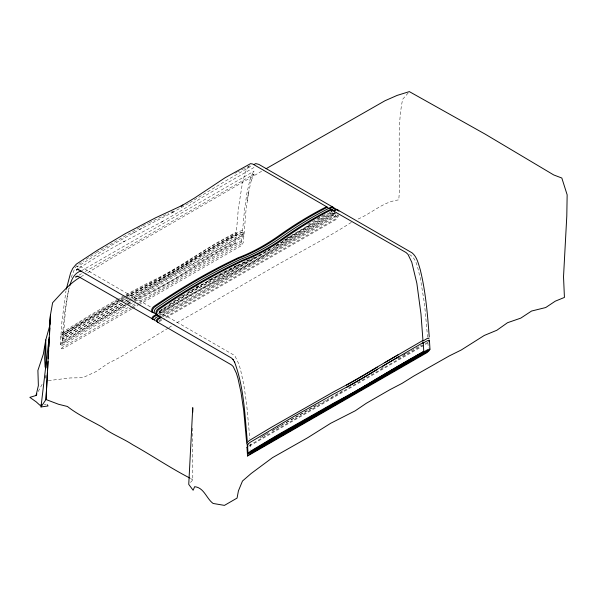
<?xml version="1.0" encoding="UTF-8"?>
<svg xmlns="http://www.w3.org/2000/svg" width="597" height="597" viewBox="0 0 597 597"><rect width="100%" height="100%" fill="white"/><g stroke="black" fill="none" stroke-linecap="round" stroke-linejoin="round"><path stroke-width="0.45" stroke-dasharray="2.98 2.24" d="M128.198 307.5A1450.091 1063.197 -79.7 0 1 125.213 309.097L93.968 326.335L63.073 344.976L60.775 345.484L60.26 344.551L61.939 321.417L65.961 290.918M131.601 309.045L62.946 348.685L61.916 348.842L61.685 348.402C63.058 328.051 64.282 307.477 69.297 287.635M125.833 306.507L97.938 322.395L62.857 343.402L65.506 309.5L68.931 287.112M133.415 301.381L150.675 292.411A718.295 526.651 -79.7 0 0 190.047 269.672L197.279 265.046A622.335 456.287 -79.7 0 1 234.867 243.554L235.517 242.8L238.307 208.875L242.427 182.951C244.374 177.167 245.076 167.906 250.434 165.541L244.292 168.444M139.325 302.963L241.33 243.957L244.449 210.465L246.889 193.316L249.83 180.167L249.725 180.548L252.829 172.623L252.374 173.346L254.083 171.108L82.035 270.441M138.87 304.843L241.457 245.613L243.367 242.427L246.024 210.01L248.509 192.607L247.068 201.652M248.367 193.503L251.277 180.473L250.971 181.481L253.74 174.317L252.494 176.212L254.165 174.018L85.341 271.493M71.185 277.515L74.849 268.262L76.789 265.747L83.841 260.859M61.685 348.402L62.588 347.267L132.056 307.156M60.26 344.551L61.737 342.551L83.155 329.193L125.251 304.888M62.745 343.193L82.438 330.544L126.213 305.268M334.633 212.629L332.484 216.696L161.242 315.567M338.021 214.584L335.872 218.651L163.824 317.985M338.887 215.084L336.738 219.151L163.876 318.955M332.268 212.136L331.626 213.271L275.889 245.449M333.41 213.219L331.626 216.196M335.962 214.689L334.178 217.674M159.399 311.156L159.309 311.343A0.821 0.47 -60 0 0 159.309 311.992L233.457 354.834L235.278 356.558L238.778 363.894L240.524 369.61L243.785 384.64L246.628 403.953L249.807 438.37M38.208 391.528L42.529 383.61M408.124 93.013L402.654 99.289C395.781 132.362 401.774 166.399 398.744 199.876C382.752 201.808 371.274 213.786 356.909 219.539M190.48 482.466L192.794 479.906L192.764 427.101M331.82 211.293L331.439 211.637A272.956 157.593 -60 0 0 328.037 213.219M427.273 342.506L426.743 342.939M427.825 342.79L424.773 344.872M159.638 310.85L165.332 306.91M351.297 222.42C321.731 241.278 290.142 256.979 259.941 274.918C231.554 291.052 203.652 308.022 174.996 323.723M86.155 259.307L95.639 253.046M169.033 304.403L179.242 297.687L223.017 272.411M79.349 268.068L97.072 256.785L119.616 243.837M168.182 328.141L119.527 357.499L107.848 363.513L96.423 371.431L82.737 377.722L70.2 377.953L48.126 380.64M168.936 327.649L174.242 324.216M188.637 264.628L184.936 266.941A1450.091 1063.197 -79.7 0 1 130.944 298.157M189.824 202.659L227.106 180.055L252.337 165.488M286.276 238.449L331.932 211.457M309.933 225.151L278.493 244.173A453.66 261.926 -60 0 1 276.292 245.539M87.707 272.754L111.602 258.158L263.732 170.07M260.046 437.974L268.978 432.706M188.353 203.525L172.197 212.689L174.018 211.704L139.556 229.494M80.908 276.777L86.199 273.65M271.948 430.959L274.18 429.661M275.665 428.795L284.553 423.661M96.333 252.598L142.153 226.188M253.994 167.496L201.458 197.823L182.951 209.592L160.757 222.509L162.533 221.547L117.81 244.815M78.879 275.224L82.11 273.359M117.31 300.56L83.087 320.313L63.431 333.133L119.497 300.179M120.497 298.716L122.885 297.343M126.064 295.5L151.317 282.18A718.295 526.651 -79.7 0 0 190.697 259.449L197.928 254.815A622.335 456.287 -79.7 0 1 235.517 233.33L236.009 232.285L215.711 243.419L188.689 260.113A467.944 343.096 -79.7 0 1 147.116 283.351L118.848 298.552M119.572 301.261L82.961 322.402L63.297 335.215L119.363 302.261M120.363 300.806L125.139 298.045M121.392 303.463L63.23 337.036L62.416 338.514L63.588 338.454L123.37 303.94M124.624 301.597L129.467 298.798M130.28 298.328L241.748 233.972L242.337 232.427L241.307 232.218L185.063 264.859A1450.091 1063.197 -79.7 0 1 128.848 297.276M126.594 302.075L129.019 300.679M129.825 300.216L242.106 235.39C244.673 234.046 244.561 229.36 240.949 230.8L182.809 264.852A1036.504 759.959 -79.7 0 1 147.504 284.866L126.482 296.276M122.878 304.612L63.103 339.118L62.289 340.596L63.461 340.536L132.93 300.433M126.915 302.276L129.34 300.881M132.571 299.015L241.621 236.054L242.278 234.666L241.173 234.3M133.735 299.963L241.979 237.472C244.539 236.128 244.427 231.442 240.815 232.882L182.675 266.934A1036.504 759.959 -79.7 0 1 147.369 286.948L128.683 297.075M132.862 306.694L138.511 303.425M132.415 308.574L138.064 305.313M195.883 287.082L198.271 285.702M307.813 224.397L322.932 215.666M283.239 240.539L332.798 211.957M157.951 313.544L260.538 254.315M158.817 314.037L332.484 213.771L333.133 212.636A2.619 1.515 -60 0 0 333.342 211.831M335.081 212.562L279.597 244.897A634.798 366.506 -60 0 1 220.427 278.754A545.897 315.179 -60 0 0 159.026 314.141M336.738 212.607L280.463 245.397A634.798 366.506 -60 0 1 221.293 279.254A545.897 315.179 -60 0 0 159.153 315.134M159.571 315.529L334.178 214.748L334.827 213.614A2.619 1.515 -60 0 0 335.036 212.808M161.399 316.462L335.872 215.726L336.521 214.592A2.619 1.515 -60 0 0 336.656 214.189M162.936 316.544L336.738 216.226L337.387 215.092A2.619 1.515 -60 0 0 337.596 214.286M158.974 320.783L163.011 318.455M159.033 321.746L163.071 319.417M262.277 436.377L268.74 432.646M272.777 430.31L318.82 403.729M403.639 354.76L406.87 352.894M381.02 368.349L383.408 366.968M397.736 358.7L421.616 344.909M249.039 445.534L425.937 343.402M249.486 446.071L423.967 345.342M286.03 422.81L290.463 420.281M291.194 419.863L311.746 408.348A1450.091 521.024 -45.8 0 0 326.41 400.132M118.064 298.993L90.781 314.761L63.006 331.917L61.066 333.842L61.095 335.059L63.722 334.745L89.438 319.119L119.893 302.045M118.721 300.634L69.782 329.626L62.252 334.41L60.931 335.924L60.961 337.141L63.588 336.827L94.483 318.186L121.997 302.933M141.399 228.502L111.699 245.195L76.961 266.941L78.789 265.956L80.334 266.404L151.063 307.261M122.467 300.53L126.348 298.366M129.721 304.366L132.832 302.657M126.557 296.313L146.989 285.433A467.944 343.096 -79.7 0 0 188.555 262.187L215.577 245.501L235.875 234.367L235.382 235.412A622.335 456.287 -79.7 0 0 197.794 256.897L190.57 261.531A718.295 526.651 -79.7 0 1 151.19 284.262L127.527 296.664M127.609 303.604L131.534 301.478M135.168 301.388L146.855 295.09A1036.504 759.959 -79.7 0 0 182.16 275.075L240.3 241.031L242.792 241.158L243.367 242.427M234.919 173.302L236.778 172.294M132.586 233.278L134.437 232.278M122.989 242.024L124.803 241.054M127.81 304.38L131.825 302.224M134.676 299.798L146.466 293.575A467.944 343.096 -79.7 0 0 188.033 270.329C203.353 260.822 219.599 249.83 235.517 242.8M120.639 301.642L125.863 298.866A1450.091 1063.197 -79.7 0 0 128.101 297.672M237.464 171.936L239.516 170.861M223.808 271.956L228.584 269.538M241.561 169.809L243.613 168.772M142.773 225.853L148.355 223.039M170.914 212.323L173.279 211.129M229.382 269.135L236.33 265.769M149.123 222.666L168.548 213.487M237.166 265.381L247.195 260.717A314.828 181.764 -60 0 0 251.121 258.814M44.26 404.49L45.999 404.191M159.399 312.074L159.78 312.044A826.927 477.428 -60 0 1 243.27 263.844A453.66 261.926 -60 0 0 270.419 249.076M409.43 254.486C417.407 258.919 417.699 269.792 420.236 277.508L424.519 303.992L427.586 337.186M190.495 478.466L192.794 479.906M241.785 243.001L240.658 242.442L184.413 275.083A1450.091 1063.197 -79.7 0 1 137.877 302.239M427.922 342.574L428.228 347.812M250.15 443.937L250.464 449.183M45.559 375.446L45.7 378.207M46.081 375.319L46.103 378.11M270.516 248.643A634.798 366.506 -60 0 1 218.733 277.777A545.897 315.179 -60 0 0 158.071 312.671M208.054 280.336A545.897 315.179 -60 0 1 210.271 279.217M211.01 278.844A545.897 315.179 -60 0 1 216.181 276.299A634.798 366.506 -60 0 0 238.36 264.665M180.787 296.328A545.897 315.179 -60 0 1 182.272 295.448M188.197 292.015A545.897 315.179 -60 0 1 191.152 290.343M191.898 289.926A545.897 315.179 -60 0 1 217.039 276.799A634.798 366.506 -60 0 0 246.621 261.001M127.967 299.754A1450.091 1063.197 -79.7 0 1 125.728 300.955M134.9 303.873A1450.091 1063.197 -79.7 0 1 131.176 305.895M254.135 257.292A453.66 261.926 -60 0 1 242.404 263.344A826.927 477.428 -60 0 0 158.921 311.544M275.56 245.986A453.66 261.926 -60 0 1 273.359 247.322M317.805 218.39A272.956 157.593 -60 0 1 319.85 217.308M322.581 215.898A272.956 157.593 -60 0 1 327.357 213.539M342.648 390.856A1450.091 521.024 -45.8 0 1 327.149 399.714M125.706 296.716L121.049 299.313L125.773 296.739"/><path stroke-width="0.9" d="M247.486 455.966L248.748 454.742L427.258 351.678L428.347 350.364L371.394 383.035A1450.091 521.024 -45.8 0 1 312.261 417.087L250.121 452.966L248.024 453.586L247.516 444.631L249.673 442.616L292.657 417.161L334.432 393.654A467.944 168.138 -45.8 0 0 375.67 370.215L423.213 342.521L423.78 351.297L422.9 352.118A622.335 223.606 -45.8 0 0 385.408 373.662L377.976 378.17A718.295 258.091 -45.8 0 1 338.596 400.908L270.926 439.362L250.65 451.825L334.566 403.468A1036.504 372.424 -45.8 0 0 369.715 383.356L428.064 349.432L429.862 349.163L429.392 350.476L426.9 352.678L247.546 456.018L246.971 447.22L247.934 446.198M248.024 453.586L250.195 451.362L279.105 434.094L334.954 402.4A467.944 168.138 -45.8 0 0 376.185 378.961L423.78 351.297M247.285 441.093C244.792 414.549 243.964 387.087 234.487 361.886L234.711 362.431L232.897 359.357L233.278 359.73L231.479 358.028L157.421 315.276C155.742 313.455 157.377 310.447 159.153 309.283A640.223 369.633 -60 0 1 243.27 260.717A206.196 119.049 -60 0 0 284.672 238.188A373.871 215.853 -60 0 1 331.439 209.816L406.05 252.531L408.012 254.397L411.773 262.225L416.848 283.262L420.982 314.044L422.967 340.603M423.266 342.559L422.96 342.969M49.536 334.514L49.842 327.999M50.014 324.275L50.454 314.97L52.611 302.746C61.125 293.634 69.342 283.642 80.147 277.224M47.454 372.588L45.984 399.512L40.992 406.96L48.059 405.967L47.26 404.684M47.559 370.73L48.066 361.446M48.215 358.655L48.67 350.297M48.872 346.588L49.23 340.089M49.066 341.939L49.238 339.156M40.992 406.96L49.208 337.268M422.818 343.424C423.198 342.999 430.833 338.074 428.877 341.73M66.289 289.254L70.595 272.978L72.722 268.434L76.252 264.195L97.214 250.374L125.266 233.666L155.227 217.965L182.928 205.092L181.085 206.084L194.92 197.794L225.114 177.727L250.606 163.63L252.8 164.056L326.984 206.935A1.149 0.664 -60 0 1 327.089 207.331M41.648 404.938L39.909 405.244L36.23 401.885L29.85 397.356L36.051 395.483L38.372 385.587L37.895 370.409L43.32 354.17L45.76 339.954L49.506 326.589L50.454 314.97L45.984 399.512L58.573 404.281L67.431 406.482C78.013 414.893 90.632 420.504 102.43 427.228C111.818 434.28 122.967 438.355 132.765 444.772C151.966 455.496 170.167 467.899 189.734 477.988M69.73 285.941C71.431 279.687 74.282 272.836 81.222 270.904M429.086 339.044C429.37 336.089 423.527 341.126 422.683 341.185M36.051 395.483L36.917 393.901M247.8 443.967L246.904 445.041M77.879 269.046L76.401 270.023L78.2 269.053L76.968 269.366L78.767 269.74L78.259 269.568L152.31 312.321L153.407 312.447M382.662 366.274L384.893 364.916A622.335 223.606 -45.8 0 1 398.647 356.745M77.267 276.157L75.647 277.083C77.289 275.732 77.05 276.404 78.311 276.478L153.108 319.261M328.469 208.547L331.626 206.726L332.917 207.152L333.768 208.316M330.126 208.592L332.484 207.226L333.783 207.652L334.633 208.816M331.029 210.025L334.178 208.204L335.962 209.129M332.723 211.002L335.872 209.181L337.171 209.607L338.021 210.771M334.372 211.047L336.738 209.681L338.029 210.107L412.087 252.859C417.019 256.897 418.34 263.62 420.161 269.389C425.683 291.508 427.527 314.335 429.243 337.007M156.339 314.477L153.108 316.335L152.175 317.656A1.866 1.075 -60 0 0 152.175 319.022L152.339 319.216M157.205 314.97L153.974 316.835L153.041 318.156A1.866 1.075 -60 0 0 153.041 319.522L153.974 319.761M158.899 315.947L155.668 317.813L154.735 319.134A1.866 1.075 -60 0 0 154.735 320.499L155.377 320.82M160.593 316.925L157.362 318.791L156.429 320.111A1.866 1.075 -60 0 0 156.429 321.477L157.362 321.716M161.451 317.425L158.22 319.291L157.287 320.611A1.866 1.075 -60 0 0 157.287 321.97L231.487 364.909L233.218 366.551L236.36 373.162L238.002 378.52L241.054 392.61L243.725 410.721L246.77 443.825M266.105 168.697L385.005 100.736L397.095 95.416L409.341 91.617L485.264 134.191L553.725 174.943L561.829 178.033L567.15 194.831L566.799 216.024L563.523 276.784L564.434 297.425L555.262 301.187L545.718 307.537L531.554 311.044L520.756 318.134L507.54 322.708L496.838 330.268L484.271 335.454L461.287 349.976L449.302 355.909L413.527 376.207L401.997 383.408L390.042 389.617L366.289 403.296L355.2 410.818L330.701 423.28L307.582 437.788L272.553 457.623L251.233 473.443L242.486 481.025L238.419 490.883L237.069 498.085L224.442 505.383L213.107 503.458C206.346 498.517 204.114 487.607 194.644 486.697L193.13 490.249L188.742 484.383L192.756 407.647L192.756 412.273M253.912 164.578L255.747 163.593L258.859 164.399L332.917 207.152M158.22 322.216L157.459 322.171M247.352 447.235L246.971 447.22M155.966 313.918C152.638 313.835 154.548 308.731 156.593 307.806A640.223 369.633 -60 0 1 240.71 259.247A206.196 119.049 -60 0 0 282.112 236.71A373.871 215.853 -60 0 1 328.887 208.338L329.544 208.413A1.149 0.664 -60 0 1 329.619 208.584M157.66 314.903C154.332 314.813 156.242 309.709 158.287 308.783A640.223 369.633 -60 0 1 242.404 260.225A206.196 119.049 -60 0 0 283.806 237.688A373.871 215.853 -60 0 1 330.581 209.316L331.238 209.39A1.149 0.664 -60 0 1 331.342 209.786M423.131 340.32L375.535 367.983A467.944 168.138 -45.8 0 1 334.305 391.423L271.404 427.273L249.546 440.385L247.561 442.086L247.531 442.705M247.979 444.929L247.509 444.847M326.865 206.816L326.328 206.86A373.871 215.853 -60 0 0 279.553 235.233A206.196 119.049 -60 0 1 238.151 257.77A640.223 369.633 -60 0 0 154.041 306.328C152.265 307.492 150.623 310.507 152.31 312.321M153.683 312.992C151.131 311.806 153.048 307.903 154.899 306.828A640.223 369.633 -60 0 1 239.016 258.262A206.196 119.049 -60 0 0 280.418 235.733A373.871 215.853 -60 0 1 327.193 207.36L327.85 207.435A1.149 0.664 -60 0 1 327.925 208.084M157.421 315.276L157.929 315.447M331.977 209.771L332.104 209.89A1.149 0.664 -60 0 1 332.178 210.54M338.029 210.107L338.887 211.263M429.452 340.618L429.974 349.357M45.118 367.155L44.641 357.946L45.76 339.954L46.014 367.871M377.326 367.192A718.295 258.091 -45.8 0 1 346.521 385.169M384.759 362.685A622.335 223.606 -45.8 0 1 398.512 354.514M377.461 369.431A718.295 258.091 -45.8 0 1 346.656 387.408"/></g></svg>
